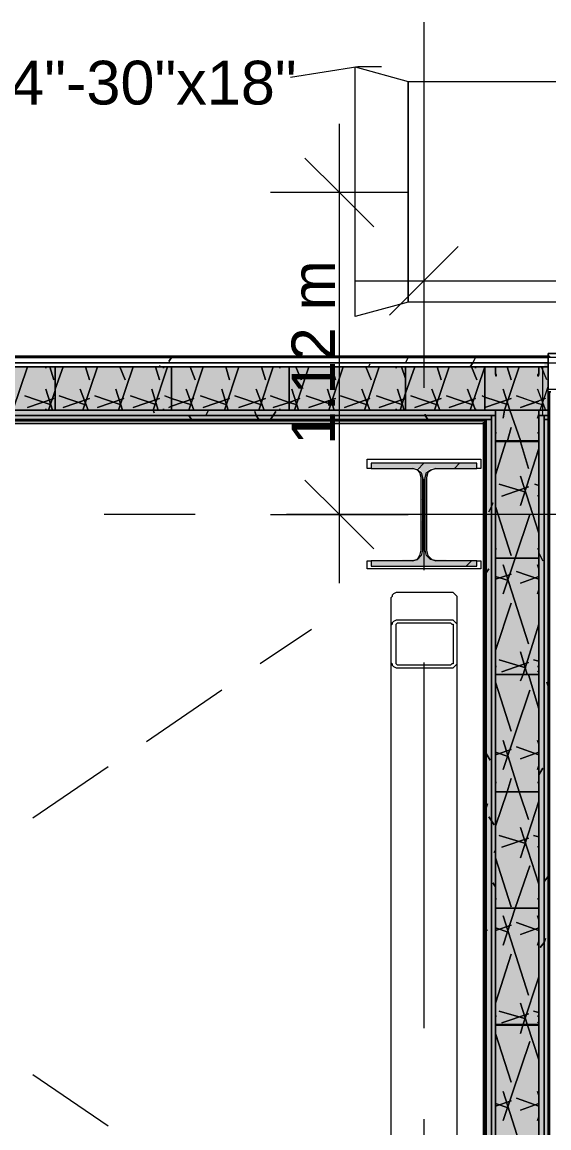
# Model space of a CAD drawing. Header units: metres. Extents: x -2 to 237, y -8 to 52.
# Drawn here: x 14.445 to 16.271, y 30.223 to 34.06 of the extents above; entities that cross this region are included whole.
import ezdxf

# ---------------------------------------------------------------- set-up
doc = ezdxf.new("R2010")
doc.units = ezdxf.units.M
doc.layers.add('HVAC - Ductos', color=5, linetype='Continuous', lineweight=0)
doc.layers.add('PDF2_Text', color=7, linetype='Continuous', lineweight=0)
doc.layers.add('PDF2_Geometry', color=7, linetype='Continuous', lineweight=0, true_color=0xaaaaaa)
doc.layers.add('PDF2_Solid Fills', color=7, linetype='Continuous', lineweight=0, true_color=0xffffff)
doc.styles.add('PDF Helvetica', font='')
doc.styles.get('PDF Helvetica').set_extended_font_data('Helvetica')

msp = doc.modelspace()

# ---------------------------------------------------------------- hatches: boundary and pattern name
at = {"layer": 'PDF2_Solid Fills', "lineweight": 0, "transparency": 33554559}
for points in [[(12.9422, 32.7179), (16.2685, 32.7133), (16.2685, 32.8644), (6.2208, 32.8644), (6.2208, 32.7133), (6.2529, 32.7179), (6.2575, 32.7179), (8.7133, 32.7133), (8.7133, 32.7179), (8.7178, 32.7179), (9.8725, 32.7133), (9.8725, 32.7682), (9.8679, 32.7682), (9.8679, 32.8324), (9.8037, 32.837), (9.8771, 32.837), (9.8771, 32.7133), (12.9376, 32.7179)], [(9.8771, 32.7133), (16.2364, 32.7133), (16.2364, 32.8644), (6.2529, 32.8644), (6.2575, 32.8599), (6.2575, 32.837), (6.3262, 32.837), (6.2621, 32.8324), (6.2575, 32.7637), (6.2529, 32.7179), (9.8725, 32.7133), (9.8725, 32.7682), (9.8679, 32.7682), (9.8679, 32.8324), (9.8037, 32.837), (9.8771, 32.837)], [(15.6546, 32.1726), (16.0211, 32.1726), (16.0211, 32.1909), (15.879, 32.1955), (15.8608, 32.2001), (15.8516, 32.2093), (15.847, 32.2093), (15.847, 32.2276), (15.8424, 32.2276), (15.8424, 32.4842), (15.847, 32.5025), (15.8562, 32.507), (15.8608, 32.5116), (16.0211, 32.5116), (16.0211, 32.53), (15.6546, 32.53), (15.6546, 32.5116), (15.8149, 32.5116), (15.8241, 32.507), (15.8332, 32.4979), (15.8286, 32.2139), (15.8149, 32.2001), (15.8012, 32.1955), (15.6546, 32.1909)]]:
    msp.add_hatch(color=256, dxfattribs=at).paths.add_polyline_path(points)
h = msp.add_hatch(color=256, dxfattribs=at)
h.paths.add_polyline_path([(16.2364, 32.8644), (16.2364, 32.6949), (16.2501, 32.6949), (16.2501, 32.8644)])
h.paths.add_polyline_path([(12.1725, 32.7133), (12.1725, 32.6949), (16.0853, 32.6949), (16.0853, 32.7133)])
h.paths.add_polyline_path([(9.5838, 32.7133), (9.5838, 32.6949), (12.0442, 32.6949), (12.0442, 32.7133)])
h.paths.add_polyline_path([(9.4601, 32.7133), (6.4087, 32.7133), (6.4087, 32.6949), (9.4601, 32.6949)])
h = msp.add_hatch(color=256, dxfattribs=at)
h.paths.add_polyline_path([(16.2547, 32.8782), (16.2547, 32.6812), (16.2685, 32.6812), (16.2685, 32.8782)])
h.paths.add_polyline_path([(12.1725, 32.6949), (12.1725, 32.6812), (16.0715, 32.6812), (16.0715, 32.6949)])
h.paths.add_polyline_path([(9.6022, 32.6949), (9.6022, 32.6812), (12.0304, 32.6812), (12.0304, 32.6949)])
h.paths.add_polyline_path([(9.4601, 32.6949), (6.4224, 32.6949), (6.4224, 32.6812), (9.4601, 32.6812)])
h = msp.add_hatch(color=256, dxfattribs=at)
h.paths.add_polyline_path([(16.0853, 24.3608), (16.0715, 24.3608), (16.0715, 22.9084), (16.0853, 22.9084)])
h.paths.add_polyline_path([(16.0715, 29.7214), (16.0853, 29.7214), (16.0853, 32.6949), (16.0715, 32.6949)])
h.paths.add_polyline_path([(16.0715, 26.6013), (16.0853, 26.6013), (16.0853, 29.5931), (16.0715, 29.5931)])
h = msp.add_hatch(color=256, dxfattribs=at)
h.paths.add_polyline_path([(16.2364, 26.6013), (16.2364, 32.7133), (16.0853, 32.7133), (16.0853, 26.6013)])
h.paths.add_polyline_path([(16.2364, 22.7068), (16.2364, 24.3608), (16.0853, 24.3608), (16.0853, 22.7068)])
h = msp.add_hatch(color=256, dxfattribs=at)
h.paths.add_polyline_path([(16.2364, 26.6013), (16.2364, 32.7133), (16.0853, 32.7133), (16.0853, 26.6013)])
h.paths.add_polyline_path([(16.1081, 23.701), (16.0853, 23.6965), (16.0853, 22.8947), (16.2364, 22.8947), (16.2364, 24.3608), (16.0853, 24.3608), (16.0853, 23.701)])
h = msp.add_hatch(color=256, dxfattribs=at)
h.paths.add_polyline_path([(16.2547, 26.6013), (16.2547, 32.6949), (16.2364, 32.6949), (16.2364, 26.6013)])
h.paths.add_polyline_path([(16.2547, 22.7389), (16.2547, 24.3608), (16.2364, 24.3608), (16.2364, 22.7389)])
h = msp.add_hatch(color=256, dxfattribs=at)
h.paths.add_polyline_path([(16.2547, 26.6013), (16.2547, 32.6949), (16.2364, 32.6949), (16.2364, 26.6013)])
h.paths.add_polyline_path([(16.2547, 22.7389), (16.2547, 24.3608), (16.2364, 24.3608), (16.2364, 22.7389)])
h = msp.add_hatch(color=256, dxfattribs=at)
h.paths.add_polyline_path([(16.0531, 29.7214), (16.0715, 29.7214), (16.0715, 32.6812), (16.0531, 32.6812)])
h.paths.add_polyline_path([(16.0531, 22.9222), (16.0715, 22.9222), (16.0715, 24.3608), (16.0531, 24.3608)])
h.paths.add_polyline_path([(16.0531, 26.6013), (16.0715, 26.6013), (16.0715, 29.5748), (16.0531, 29.5748)])
h = msp.add_hatch(color=256, dxfattribs=at)
h.paths.add_polyline_path([(16.2547, 26.6013), (16.2685, 26.6013), (16.2685, 32.6812), (16.2547, 32.6812)])
h.paths.add_polyline_path([(16.2685, 24.3608), (16.2547, 24.3608), (16.2547, 22.7251), (16.2685, 22.7251)])
h = msp.add_hatch(color=256, dxfattribs=at)
h.paths.add_polyline_path([(16.2547, 26.6013), (16.2685, 26.6013), (16.2685, 32.6812), (16.2547, 32.6812)])
h.paths.add_polyline_path([(16.2685, 24.3608), (16.2547, 24.3608), (16.2547, 22.7251), (16.2685, 22.7251)])

# ---------------------------------------------------------------- linework, layer by layer
at = {"layer": 'HVAC - Ductos', "lineweight": 0}
for points in [[(15.6912, 33.9045), (15.6087, 33.9045), (15.3751, 33.8679)], [(16.4197, 33.089), (15.7828, 33.089), (15.7828, 33.8541), (16.4197, 33.8541)], [(15.5446, 32.1131), (15.5446, 33.7075)], [(15.4254, 33.5884), (15.5446, 33.4692), (15.6637, 33.3501)], [(15.7828, 33.4692), (15.5446, 33.4692), (15.3064, 33.4692)], [(15.8378, 33.4005), (15.8378, 33.1623), (15.8378, 32.924)], [(15.9569, 33.2814), (15.8378, 33.1623), (15.7187, 33.0431)], [(15.5995, 33.1623), (18.1653, 33.1623), (20.7082, 33.1623)], [(15.4254, 32.4704), (15.5446, 32.3513), (15.6637, 32.2321)], [(15.3064, 32.3513), (15.5446, 32.3513), (15.7828, 32.3513)]]:
    msp.add_lwpolyline(points, dxfattribs=at)
msp.add_lwpolyline([(15.5995, 33.9045), (15.7828, 33.8541), (15.7828, 33.089), (15.5995, 33.0386)], close=True, dxfattribs=at)
at = {"layer": 'PDF2_Geometry', "lineweight": 0}
for points in [[(15.8378, 34.0603), (15.8378, 32.7911)], [(15.9524, 29.561), (16.0531, 29.561), (16.0531, 26.6013), (16.2685, 26.6013), (16.2685, 32.6812), (16.2685, 32.8965), (6.2208, 32.8965), (6.2208, 32.6812), (6.2208, 26.6838), (6.4408, 26.6838), (6.4408, 29.5794), (9.4326, 29.5794), (9.6159, 29.5794), (9.6159, 29.9139), (9.4326, 29.9139), (9.4326, 29.7626), (9.2539, 29.7626)], [(6.2208, 32.8965), (16.2685, 32.8965), (6.2208, 32.8965)], [(16.2685, 32.8965), (16.2685, 32.8324), (16.2685, 32.8965), (11.7784, 32.8965), (11.7784, 32.9011), (16.2731, 32.9011), (16.2731, 32.8965), (16.2731, 32.9011), (11.7784, 32.9011), (11.7784, 32.8965)], [(16.2364, 32.8644), (16.0853, 32.8644), (6.2529, 32.8644), (6.2529, 32.7133), (6.2529, 32.6812), (6.2529, 26.6838), (6.2529, 26.6471), (6.2529, 24.3608), (6.2392, 24.3608), (6.2392, 26.6471), (6.2254, 26.6471), (6.2392, 26.6471), (6.2392, 24.3608), (6.2392, 22.9222), (6.2392, 22.7389), (6.2392, 22.7251), (16.0853, 22.7251), (16.0853, 22.7389)], [(6.2529, 26.6838), (6.2392, 26.6838), (6.2392, 26.6471), (6.2392, 26.6838), (6.2392, 32.6812), (6.2392, 32.8644), (6.2392, 32.8782), (16.2501, 32.8782)], [(16.0531, 26.6013), (16.2685, 26.6013), (16.2685, 32.6812), (16.2685, 32.6949), (16.2685, 32.8782), (18.5319, 32.8782)], [(16.2547, 26.6013), (16.2547, 24.5395), (16.2685, 24.5395), (16.2685, 24.3608), (16.2685, 24.5395), (16.2685, 24.3608), (16.2685, 24.5395), (16.2685, 26.6013), (16.2547, 26.6013), (16.2547, 32.6812), (16.2547, 32.6949), (16.2501, 32.6949), (16.2501, 32.7133), (16.2501, 32.8644)], [(16.2685, 32.8828), (16.2685, 32.8415)], [(16.2364, 32.7133), (16.0853, 32.7133), (12.1725, 32.7133), (12.0946, 32.7133)], [(12.1725, 32.6949), (16.0715, 32.6949), (16.0715, 32.6812), (16.0715, 29.7214)], [(16.0853, 29.6435), (16.0853, 29.7214), (16.0853, 32.6812), (16.0853, 32.6949), (16.0853, 32.7133), (16.2364, 32.7133), (16.2364, 32.6949), (16.2364, 32.6812), (16.2364, 26.6013)], [(16.2364, 32.7133), (16.2364, 32.7133)], [(16.0531, 29.7443), (16.0531, 29.7214), (16.0531, 29.7443), (16.0531, 32.6812), (16.0531, 29.7443), (16.0531, 32.6766), (16.0531, 29.7443), (16.0531, 32.6812), (16.0531, 29.7443), (16.0531, 32.6812), (12.1999, 32.6812), (16.0028, 32.6812), (12.1999, 32.6812), (12.1725, 32.6812), (12.1725, 29.7214), (12.1999, 29.7214), (12.9193, 29.7214), (14.0463, 29.7214), (14.0463, 29.7443), (12.9193, 29.7443), (12.9193, 29.561)], [(12.1999, 32.2093), (12.1999, 32.6812), (16.0531, 32.6812), (16.0531, 29.7443), (15.9524, 29.7443)], [(16.0531, 32.6812), (12.1999, 32.6812), (16.0531, 32.6812)], [(12.1999, 32.6766), (16.0531, 32.6766), (12.1999, 32.6766)], [(12.1999, 32.6766), (16.0531, 32.6766), (12.1999, 32.6766)], [(16.0531, 32.6812), (16.0531, 32.6812)], [(16.0531, 32.6812), (16.0531, 29.7443), (16.0531, 32.6812)], [(16.2547, 32.6812), (16.2547, 32.6812)], [(16.2685, 32.6812), (16.2685, 32.6812)], [(16.2685, 32.6812), (16.2685, 32.6812)], [(16.2685, 32.6812), (16.2685, 32.6812)], [(16.2685, 26.6013), (16.2685, 32.6812), (16.2685, 26.6013)], [(16.0898, 32.6354), (16.0898, 32.6354)], [(16.2319, 32.6354), (16.2319, 32.6354)], [(16.0853, 32.6079), (16.0853, 32.6079)], [(16.2364, 32.6079), (16.2364, 32.6079)], [(15.6546, 32.5116), (15.6408, 32.5116), (15.6408, 32.5437), (16.0349, 32.5437), (16.0349, 32.5116), (16.0211, 32.5116)], [(15.7966, 32.1909), (15.8149, 32.1955), (15.8241, 32.2093), (15.8286, 32.2276), (15.8286, 32.4796), (15.8241, 32.4979), (15.8149, 32.507), (15.7966, 32.5116)], [(15.8149, 32.507), (15.8378, 32.53)], [(15.879, 32.5116), (15.8653, 32.507), (15.8516, 32.4979), (15.847, 32.4796), (15.847, 32.2276), (15.8516, 32.2093), (15.8653, 32.1955), (15.879, 32.1909)], [(15.9432, 32.5116), (15.9615, 32.53)], [(15.8378, 32.475), (15.8378, 32.1589)], [(15.8332, 32.4017), (15.8424, 32.4154)], [(15.0452, 32.3513), (14.729, 32.3513)], [(16.6305, 32.3513), (15.3613, 32.3513)], [(16.0898, 32.2321), (16.0898, 32.2321)], [(16.2319, 32.2321), (16.2319, 32.2321)], [(16.0853, 32.2001), (16.0853, 32.2001)], [(16.0853, 32.2001), (16.0853, 32.2001)], [(16.2364, 32.2001), (16.2364, 32.2001)], [(16.2364, 32.2001), (16.2364, 32.2001)], [(16.0211, 32.1909), (16.0349, 32.1909), (16.0349, 32.1635), (15.6408, 32.1635), (15.6408, 32.1909), (15.6546, 32.1909)], [(15.9844, 32.1726), (16.0028, 32.1909)], [(15.9524, 29.7443), (15.9524, 32.0627), (15.9524, 32.0672), (15.9478, 32.0718), (15.9432, 32.0764), (15.9386, 32.081), (15.9295, 32.081), (15.9249, 32.081), (15.7554, 32.081), (15.7462, 32.081), (15.7416, 32.081), (15.7324, 32.0764), (15.7279, 32.0718), (15.7279, 32.0672), (15.7233, 32.0627), (15.7233, 29.7443)], [(15.4484, 31.9526), (15.2697, 31.8336)], [(15.7233, 31.8382), (15.7233, 28.0766), (15.7279, 28.072), (15.7279, 28.0674), (15.7324, 28.0628), (15.7416, 28.0583), (15.7462, 28.0583), (15.7554, 28.0583), (15.9249, 28.0583), (15.9295, 28.0583), (15.9386, 28.0583), (15.9432, 28.0628), (15.9478, 28.0674), (15.9524, 28.072), (15.9524, 28.0766), (15.9524, 31.8382)], [(15.8378, 31.8382), (15.8378, 30.569)], [(16.0898, 31.8244), (16.0898, 31.8244)], [(16.2319, 31.8244), (16.2319, 31.8244)], [(16.0853, 31.7969), (16.0853, 31.7969)], [(16.0853, 31.7969), (16.0853, 31.7969)], [(16.2364, 31.7969), (16.2364, 31.7969)], [(16.2364, 31.7969), (16.2364, 31.7969)], [(15.1368, 31.7419), (14.8756, 31.5633)], [(14.7428, 31.4762), (14.4817, 31.2975)], [(16.0898, 31.4212), (16.0898, 31.4212)], [(16.2319, 31.4212), (16.2319, 31.4212)], [(16.0898, 31.018), (16.0898, 31.018)], [(16.2319, 31.018), (16.2319, 31.018)], [(16.0853, 30.9859), (16.0853, 30.9859)], [(16.0853, 30.9859), (16.0853, 30.9859)], [(16.2364, 30.9859), (16.2364, 30.9859)], [(16.2364, 30.9859), (16.2364, 30.9859)], [(16.0853, 30.5827), (16.0853, 30.5827)], [(16.0898, 30.6103), (16.0898, 30.6103)], [(16.2319, 30.6103), (16.2319, 30.6103)], [(16.2364, 30.5827), (16.2364, 30.5827)], [(14.4817, 30.4087), (14.7428, 30.23)], [(15.8378, 30.2529), (15.8378, 29.9367)]]:
    msp.add_lwpolyline(points, dxfattribs=at)
for points in [[(11.7784, 32.8965), (9.8495, 32.8965), (9.8495, 32.9011), (9.8495, 32.8965), (6.2208, 32.8965), (6.2254, 32.8965), (16.2685, 32.8965)], [(6.2208, 32.8965), (6.2208, 32.8782), (16.2685, 32.8782), (16.2685, 32.8965)], [(16.2685, 32.9011), (16.2685, 32.9103), (16.5296, 32.9103), (16.5296, 32.8965), (16.5296, 32.9103), (16.2685, 32.9103)], [(18.5319, 32.8965), (16.2685, 32.8965), (16.2685, 32.7865), (18.5319, 32.7865)], [(6.2208, 32.8782), (6.2208, 32.8644), (16.0853, 32.8644), (16.2364, 32.8644), (16.2685, 32.8644), (16.2685, 32.8782)], [(6.2208, 32.8644), (6.2208, 32.7133), (16.2685, 32.7133), (16.2685, 32.8644), (16.2364, 32.8644), (16.0853, 32.8644)], [(14.5275, 32.7133), (14.5595, 32.7133), (14.5595, 32.8599), (14.5595, 32.8644), (14.5275, 32.8644), (14.5275, 32.8599), (14.5275, 32.8644), (14.5595, 32.8644), (14.5595, 32.8599), (14.5595, 32.7133), (14.5275, 32.7133), (14.5275, 32.7179)], [(14.9353, 32.7133), (14.9627, 32.7133), (14.9627, 32.8599), (14.9627, 32.8644), (14.9353, 32.8644), (14.9353, 32.8599), (14.9353, 32.8644), (14.9627, 32.8644), (14.9627, 32.8599), (14.9627, 32.7133), (14.9353, 32.7133), (14.9353, 32.7179)], [(15.3384, 32.7133), (15.3659, 32.7133), (15.3705, 32.7133), (15.3705, 32.8599), (15.3705, 32.8644), (15.3659, 32.8644), (15.3384, 32.8644), (15.3384, 32.8599), (15.3384, 32.8644), (15.3659, 32.8644), (15.3705, 32.8644), (15.3705, 32.8599), (15.3705, 32.7133), (15.3659, 32.7133), (15.3384, 32.7133), (15.3384, 32.7179)], [(15.7416, 32.7133), (15.7737, 32.7133), (15.7737, 32.8599), (15.7737, 32.8644), (15.7416, 32.8644), (15.7416, 32.8599), (15.7416, 32.8644), (15.7737, 32.8644), (15.7737, 32.8599), (15.7737, 32.7133), (15.7416, 32.7133), (15.7416, 32.7179)], [(16.0165, 32.7133), (16.0486, 32.7133), (16.0486, 32.8599), (16.0486, 32.8644), (16.0165, 32.8644), (16.0165, 32.8599), (16.0165, 32.8644), (16.0486, 32.8644), (16.0486, 32.8599), (16.0486, 32.7133), (16.0165, 32.7133), (16.0165, 32.7179)], [(16.2364, 32.8324), (16.2364, 32.8644), (16.0853, 32.8644), (16.0853, 32.8324), (16.0898, 32.8324), (16.0898, 32.837), (16.0853, 32.837), (16.0853, 32.8644), (16.2364, 32.8644), (16.2364, 32.837), (16.2319, 32.837), (16.2319, 32.8324)], [(16.2685, 32.8141), (16.2685, 32.8324)], [(16.2685, 32.7774), (16.2685, 32.6812), (16.2685, 32.7774), (16.2685, 27.8658)], [(16.2685, 27.875), (16.2685, 32.7774), (16.2731, 32.7774), (16.2777, 32.7774), (16.2731, 32.7774), (16.2731, 27.8658), (16.2731, 32.7774), (16.2777, 32.7774), (16.2731, 32.7774), (16.2685, 32.7774)], [(16.2685, 32.7774), (16.2685, 32.6812), (16.2685, 32.7774), (16.2685, 27.8658)], [(16.0853, 32.6949), (16.0853, 32.7133), (12.1725, 32.7133), (12.1725, 32.6949)], [(16.0715, 32.6812), (16.0715, 32.6949), (12.1725, 32.6949), (12.1725, 32.6812)], [(16.0715, 29.7214), (16.0853, 29.7214), (16.0853, 32.6949), (16.0715, 32.6949)], [(16.0853, 26.6013), (16.2364, 26.6013), (16.2364, 32.7133), (16.0853, 32.7133)], [(16.2685, 32.6949), (16.2685, 32.7133), (16.2364, 32.7133), (16.2364, 32.6949)], [(16.2364, 26.6013), (16.2547, 26.6013), (16.2547, 32.6949), (16.2364, 32.6949)], [(16.2685, 32.6812), (16.2685, 32.6949), (16.2547, 32.6949), (16.2547, 32.6812)], [(12.1999, 32.6766), (16.0531, 32.6766)], [(16.044, 32.6674), (16.044, 29.7443), (16.044, 32.672), (16.044, 29.7443), (16.044, 32.6674), (12.1999, 32.6674), (16.044, 32.6674), (12.1999, 32.6674)], [(16.0486, 29.7443), (16.0486, 32.6812)], [(16.0531, 29.7214), (16.0715, 29.7214), (16.0715, 32.6812), (16.0531, 32.6812)], [(16.2547, 26.6013), (16.2685, 26.6013), (16.2685, 32.6812), (16.2547, 32.6812)], [(16.2364, 32.6079), (16.2364, 32.6033), (16.0853, 32.6033), (16.0853, 32.6079), (16.0853, 32.6354), (16.0898, 32.6354), (16.0853, 32.6354), (16.0853, 32.6079), (16.2364, 32.6079), (16.2364, 32.6354)], [(16.2319, 32.6354), (16.2364, 32.6354)], [(16.0211, 32.53), (15.6546, 32.53), (15.6546, 32.5116), (15.8012, 32.5116), (15.8149, 32.507), (15.8286, 32.4979), (15.8332, 32.4796), (15.8332, 32.2276), (15.8286, 32.2093), (15.8149, 32.1955), (15.8012, 32.1909), (15.6546, 32.1909), (15.6546, 32.1726), (16.0211, 32.1726), (16.0211, 32.1909), (15.879, 32.1909), (15.8608, 32.1955), (15.847, 32.2093), (15.8424, 32.2276), (15.8424, 32.4796), (15.847, 32.4979), (15.8608, 32.507), (15.879, 32.5116), (16.0211, 32.5116)], [(16.2364, 32.2001), (16.0853, 32.2001), (16.0853, 32.2321), (16.0898, 32.2321), (16.0853, 32.2321), (16.0853, 32.2001), (16.2364, 32.2001), (16.2364, 32.2321)], [(16.2319, 32.2321), (16.2364, 32.2321)], [(15.7233, 31.8382), (15.7279, 31.8336), (15.7279, 31.829), (15.7324, 31.8244), (15.7416, 31.8198), (15.7462, 31.8198), (15.7554, 31.8198), (15.9249, 31.8198), (15.9295, 31.8198), (15.9386, 31.8198), (15.9432, 31.8244), (15.9478, 31.829), (15.9524, 31.8336), (15.9524, 31.8382), (15.9524, 31.9664), (15.9524, 31.971), (15.9478, 31.9756), (15.9432, 31.9802), (15.9386, 31.9848), (15.9295, 31.9848), (15.9249, 31.9848), (15.7554, 31.9848), (15.7462, 31.9848), (15.7416, 31.9848), (15.7324, 31.9802), (15.7279, 31.9756), (15.7279, 31.971), (15.7233, 31.9664)], [(15.9249, 31.829), (15.7554, 31.829), (15.7508, 31.829), (15.7462, 31.829), (15.7416, 31.8336), (15.7416, 31.8382), (15.7416, 31.9664), (15.7416, 31.971), (15.7462, 31.9756), (15.7508, 31.9756), (15.7554, 31.9756), (15.9249, 31.9756), (15.9295, 31.9756), (15.934, 31.971), (15.9386, 31.971), (15.9386, 31.9664), (15.9386, 31.8382), (15.9386, 31.8336), (15.934, 31.8336), (15.9295, 31.829)], [(16.2364, 31.7969), (16.0853, 31.7969), (16.0853, 31.8244), (16.0898, 31.8244), (16.0853, 31.8244), (16.0853, 31.7969), (16.2364, 31.7969), (16.2364, 31.8244)], [(16.2319, 31.8244), (16.2364, 31.8244)], [(16.2364, 31.3937), (16.2364, 31.3892), (16.0853, 31.3892), (16.0853, 31.3937), (16.0853, 31.4212), (16.0898, 31.4212), (16.0853, 31.4212), (16.0853, 31.3937), (16.0853, 31.3892), (16.2364, 31.3892), (16.2364, 31.3937), (16.2364, 31.4212)], [(16.2319, 31.4212), (16.2364, 31.4212)], [(16.2364, 30.9859), (16.0853, 30.9859), (16.0853, 31.018), (16.0898, 31.018), (16.0853, 31.018), (16.0853, 30.9859), (16.2364, 30.9859), (16.2364, 31.018)], [(16.2319, 31.018), (16.2364, 31.018)], [(16.2364, 30.5827), (16.2364, 30.5781), (16.0853, 30.5781), (16.0853, 30.5827), (16.0853, 30.6103), (16.0898, 30.6103), (16.0853, 30.6103), (16.0853, 30.5827), (16.2364, 30.5827), (16.2364, 30.6103)], [(16.2319, 30.6103), (16.2364, 30.6103)]]:
    msp.add_lwpolyline(points, close=True, dxfattribs=at)
at = {"layer": 'PDF2_Geometry', "color": 254, "lineweight": 0, "true_color": 0xeaeaea}
for points in [[(14.9535, 32.8828), (14.9627, 32.8965)], [(15.7737, 32.8782), (15.7828, 32.8965)], [(15.9982, 32.8644), (16.0073, 32.8782), (16.0165, 32.8965), (16.0073, 32.8782)], [(14.9215, 32.869), (14.9261, 32.8644)], [(15.6454, 32.8644), (15.65, 32.8736)], [(14.8986, 32.7133), (14.9031, 32.7041)], [(15.0223, 32.6949), (15.0315, 32.6812)], [(15.0818, 32.6949), (15.091, 32.7133), (15.0818, 32.6949), (15.0773, 32.6949)], [(15.2514, 32.7087), (15.256, 32.6949), (15.2651, 32.6812), (15.256, 32.6949)], [(15.3155, 32.6949), (15.3246, 32.7087), (15.3155, 32.6949), (15.3064, 32.6812)], [(15.8424, 32.6995), (15.8424, 32.6949), (15.8516, 32.6812), (15.8424, 32.6949)], [(16.0715, 32.3788), (16.0761, 32.3925), (16.0715, 32.3788), (16.0623, 32.3604)], [(16.2364, 32.2184), (16.2501, 32.1909)], [(16.0531, 32.1497), (16.0623, 32.1635)], [(16.2639, 31.7694), (16.2685, 31.7557)], [(16.0531, 31.522), (16.0669, 31.4991)], [(16.2364, 31.4487), (16.2501, 31.4716)], [(16.0531, 31.3342), (16.0577, 31.3479)], [(16.0715, 31.2884), (16.0807, 31.2746), (16.0715, 31.2884), (16.0623, 31.3021)], [(16.0807, 31.1784), (16.0853, 31.1876)], [(16.2547, 31.0776), (16.2685, 31.0959)], [(16.0761, 31.073), (16.0853, 31.0593)], [(16.0531, 30.9127), (16.0577, 30.9081)], [(16.241, 30.8485), (16.2547, 30.8668), (16.2593, 30.8806), (16.2547, 30.8668)]]:
    msp.add_lwpolyline(points, close=True, dxfattribs=at)
at = {"layer": 'PDF2_Geometry', "color": 254, "lineweight": 0, "true_color": 0xd2d2d2}
for points in [[(14.4633, 32.8644), (14.4129, 32.7133)], [(14.5412, 32.8644), (14.555, 32.8186)], [(14.587, 32.8644), (14.5595, 32.7865)], [(14.7062, 32.8644), (14.6558, 32.7133)], [(14.6649, 32.8644), (14.6786, 32.8186)], [(14.8299, 32.8644), (14.7794, 32.7133)], [(14.784, 32.8644), (14.8024, 32.8186)], [(14.949, 32.8644), (14.8986, 32.7133)], [(14.9077, 32.8644), (14.9215, 32.8186)], [(15.0727, 32.8644), (15.0223, 32.7133)], [(15.0269, 32.8644), (15.0452, 32.8186)], [(15.1964, 32.8644), (15.1459, 32.7133)], [(15.1505, 32.8644), (15.1643, 32.8186)], [(15.3155, 32.8644), (15.2651, 32.7133)], [(15.2742, 32.8644), (15.288, 32.8186)], [(15.4392, 32.8644), (15.3888, 32.7133)], [(15.3934, 32.8644), (15.4117, 32.8186)], [(15.5583, 32.8644), (15.5079, 32.7133)], [(15.5171, 32.8644), (15.5309, 32.8186)], [(15.682, 32.8644), (15.6317, 32.7133)], [(15.6362, 32.8644), (15.6546, 32.8186)], [(15.8058, 32.8644), (15.7737, 32.7728), (15.7554, 32.7133), (15.7737, 32.7728)], [(15.76, 32.8644), (15.7737, 32.8232), (15.7737, 32.8186), (15.7737, 32.8232)], [(15.9249, 32.8644), (15.8744, 32.7133)], [(15.8836, 32.8644), (15.8974, 32.8186)], [(16.0486, 32.8644), (15.9982, 32.7133)], [(16.0028, 32.8644), (16.0211, 32.8186)], [(16.1677, 32.8644), (16.1173, 32.7133)], [(16.1265, 32.8644), (16.1402, 32.8186)], [(14.5275, 32.7865), (14.5504, 32.7133)], [(14.5595, 32.7819), (14.5366, 32.7133)], [(14.6466, 32.7865), (14.6741, 32.7133)], [(14.7702, 32.7865), (14.7932, 32.7133)], [(14.894, 32.7865), (14.9169, 32.7133)], [(15.0131, 32.7865), (15.0406, 32.7133)], [(15.1368, 32.7865), (15.1597, 32.7133)], [(15.256, 32.7865), (15.2834, 32.7133)], [(15.3797, 32.7865), (15.4026, 32.7133)], [(15.5033, 32.7865), (15.5263, 32.7133)], [(15.6225, 32.7865), (15.65, 32.7133)], [(15.7462, 32.7865), (15.7691, 32.7133)], [(15.8653, 32.7865), (15.8928, 32.7133)], [(15.989, 32.7865), (16.0165, 32.7133)], [(16.1127, 32.7865), (16.1357, 32.7133)], [(14.4541, 32.7637), (14.5458, 32.7316)], [(14.555, 32.7545), (14.4633, 32.7224)], [(14.5733, 32.7637), (14.6649, 32.7316)], [(14.6786, 32.7545), (14.587, 32.7224)], [(14.697, 32.7637), (14.7886, 32.7316)], [(14.7978, 32.7545), (14.7062, 32.7224)], [(14.8207, 32.7637), (14.9123, 32.7316)], [(14.9215, 32.7545), (14.8299, 32.7224)], [(14.9398, 32.7637), (14.9627, 32.7545), (15.0315, 32.7316), (14.9627, 32.7545)], [(15.0406, 32.7545), (14.9627, 32.727), (14.9535, 32.7224), (14.9627, 32.727)], [(15.0635, 32.7637), (15.1551, 32.7316)], [(15.1643, 32.7545), (15.0727, 32.7224)], [(15.1826, 32.7637), (15.2742, 32.7316)], [(15.288, 32.7545), (15.1964, 32.7224)], [(15.3064, 32.7637), (15.3705, 32.7407), (15.398, 32.7316), (15.3705, 32.7407)], [(15.4071, 32.7545), (15.3705, 32.7407), (15.3155, 32.7224), (15.3705, 32.7407)], [(15.43, 32.7637), (15.5217, 32.7316)], [(15.5309, 32.7545), (15.4392, 32.7224)], [(15.5491, 32.7637), (15.6408, 32.7316)], [(15.65, 32.7545), (15.5629, 32.7224)], [(15.6729, 32.7637), (15.7645, 32.7316)], [(15.7737, 32.7545), (15.682, 32.7224)], [(15.792, 32.7637), (15.8836, 32.7316)], [(15.8974, 32.7545), (15.8058, 32.7224)], [(15.9157, 32.7637), (16.0073, 32.7316)], [(16.0165, 32.7545), (15.9249, 32.7224)], [(16.0394, 32.7637), (16.0486, 32.7591), (16.1311, 32.7316), (16.0486, 32.7591)], [(16.1402, 32.7545), (16.0486, 32.7224)]]:
    msp.add_lwpolyline(points, close=True, dxfattribs=at)
for points in [[(15.7737, 32.8461), (15.7737, 32.8461)], [(16.1723, 32.8644), (16.1769, 32.8644)], [(16.2639, 32.8186), (16.2455, 32.8644)], [(16.2364, 32.7774), (16.2319, 32.7865), (16.2593, 32.7133)], [(16.241, 32.7133), (16.2685, 32.7957)], [(14.5595, 32.7591), (14.5595, 32.7591)], [(16.0486, 32.7407), (16.0486, 32.7407)], [(16.2364, 32.7361), (16.1585, 32.7637), (16.2501, 32.7316)], [(16.2593, 32.7545), (16.1723, 32.7224), (16.2364, 32.7453)], [(16.0211, 32.7133), (16.0211, 32.7133)], [(16.1357, 32.2001), (16.1357, 32.2001)], [(16.1081, 31.7969), (16.1081, 31.7969)], [(16.2319, 31.7969), (16.2319, 31.7969)], [(16.2364, 31.8015), (16.2364, 31.8015)], [(16.2089, 31.3892), (16.2089, 31.3892)], [(16.2364, 31.4212), (16.2364, 31.4212)]]:
    msp.add_lwpolyline(points, dxfattribs=at)
at = {"layer": 'PDF2_Geometry', "color": 254, "lineweight": 0, "true_color": 0xdddddd}
for points in [[(16.1173, 32.7133), (16.1127, 32.6857)], [(16.1357, 32.7133), (16.1723, 32.6079)], [(16.2364, 32.6995), (16.2319, 32.6857)], [(16.1402, 32.6537), (16.1265, 32.6033)], [(16.1219, 32.6033), (16.0853, 32.4888)], [(16.1723, 32.6033), (16.1998, 32.5116)], [(16.2364, 32.5804), (16.1723, 32.3834)], [(16.1723, 32.4842), (16.2364, 32.2872)], [(16.099, 32.4567), (16.1906, 32.4292)], [(16.1998, 32.4475), (16.1081, 32.4154)], [(16.2227, 32.4567), (16.2364, 32.4521)], [(16.2364, 32.42), (16.2319, 32.4154)], [(16.0853, 32.3788), (16.1402, 32.2093)], [(16.2044, 32.3513), (16.1539, 32.2001), (16.1127, 32.0764), (16.1539, 32.2001)], [(16.1127, 32.1772), (16.1998, 31.9023)], [(16.2319, 32.1772), (16.2364, 32.1635)], [(16.1402, 32.1451), (16.0853, 32.1268)], [(16.0853, 32.1359), (16.1311, 32.1222)], [(16.1585, 32.1543), (16.2364, 32.1268)], [(16.2364, 32.1359), (16.1723, 32.1131)], [(16.2364, 32.0901), (16.2319, 32.0764)], [(16.1402, 32.0443), (16.0853, 31.8794)], [(16.2364, 31.971), (16.1815, 31.7969), (16.1723, 31.774), (16.1815, 31.7969)], [(16.1723, 31.8748), (16.1952, 31.7969)], [(16.099, 31.8473), (16.1906, 31.8198)], [(16.1998, 31.8382), (16.1081, 31.8061)], [(16.2181, 31.8473), (16.2364, 31.8427)], [(16.2364, 31.8106), (16.2319, 31.8061)], [(16.1998, 31.7969), (16.2364, 31.6777)], [(16.0853, 31.7694), (16.1402, 31.5999)], [(16.2044, 31.7419), (16.1127, 31.467)], [(16.1127, 31.5678), (16.1677, 31.3892), (16.1998, 31.2929), (16.1677, 31.3892)], [(16.1585, 31.5449), (16.2364, 31.5174)], [(16.2319, 31.5678), (16.2364, 31.5541)], [(16.1402, 31.5357), (16.0853, 31.5174)], [(16.0853, 31.5266), (16.1265, 31.5129)], [(16.2364, 31.5266), (16.1723, 31.5037)], [(16.2364, 31.4808), (16.2319, 31.467)], [(16.1402, 31.435), (16.1265, 31.3892), (16.0853, 31.27), (16.1265, 31.3892)], [(16.2364, 31.3571), (16.1723, 31.1601)], [(16.099, 31.238), (16.1906, 31.2104)], [(16.1723, 31.2654), (16.2364, 31.0684)], [(16.2181, 31.238), (16.2364, 31.2334)], [(16.1998, 31.2288), (16.1081, 31.1967)], [(16.2364, 31.2013), (16.2319, 31.1967)], [(16.0853, 31.1601), (16.1402, 30.9905)], [(16.2044, 31.1325), (16.1539, 30.9859), (16.1127, 30.8576), (16.1539, 30.9859)], [(16.1127, 30.9585), (16.1998, 30.6836)], [(16.1585, 30.9355), (16.2364, 30.9081)], [(16.2319, 30.9585), (16.2364, 30.9447)], [(16.1402, 30.9264), (16.0853, 30.9081)], [(16.0853, 30.9172), (16.1265, 30.9035)], [(16.2364, 30.9172), (16.1723, 30.8943)], [(16.2364, 30.8714), (16.2319, 30.8576)], [(16.1402, 30.8256), (16.0853, 30.6561)], [(16.2364, 30.7477), (16.1815, 30.5827), (16.1723, 30.5507), (16.1815, 30.5827)], [(16.099, 30.6286), (16.1906, 30.6011)], [(16.1723, 30.6561), (16.1952, 30.5827), (16.2364, 30.4591), (16.1952, 30.5827)], [(16.2181, 30.6286), (16.2364, 30.624)], [(16.1998, 30.6194), (16.1081, 30.5873)], [(16.2364, 30.5919), (16.2319, 30.5873)], [(16.0853, 30.5507), (16.1402, 30.3812)], [(16.2044, 30.5232), (16.1127, 30.2483)], [(16.1402, 30.317), (16.0853, 30.2987)], [(16.1127, 30.3491), (16.1677, 30.175), (16.1998, 30.0742), (16.1677, 30.175)], [(16.1585, 30.3262), (16.2364, 30.2987)], [(16.2319, 30.3491), (16.2364, 30.3353)], [(16.0853, 30.3078), (16.1265, 30.2941)], [(16.2364, 30.3078), (16.1723, 30.285)], [(16.2364, 30.262), (16.2319, 30.2483)]]:
    msp.add_lwpolyline(points, close=True, dxfattribs=at)
at = {"layer": 'PDF2_Geometry', "color": 254, "lineweight": 0, "true_color": 0xeaeaea}
for points in [[(16.0853, 32.2321), (16.0853, 32.2321)], [(16.0853, 32.2321), (16.0853, 32.2321)], [(16.0853, 32.0306), (16.0853, 32.0306)], [(16.0853, 32.0306), (16.0853, 32.0306)], [(16.0853, 31.9985), (16.0853, 31.9985)], [(16.0853, 31.9985), (16.0853, 31.9985)], [(16.0853, 31.7236), (16.0853, 31.7236)], [(16.0853, 31.7236), (16.0853, 31.7236)], [(16.0853, 31.1143), (16.0853, 31.1143)], [(16.0853, 31.1143), (16.0853, 31.1143)], [(16.0853, 30.9127), (16.0853, 30.9127)], [(16.0853, 30.9127), (16.0853, 30.9127)], [(16.0853, 30.6103), (16.0853, 30.6103)], [(16.0853, 30.6103), (16.0853, 30.6103)]]:
    msp.add_lwpolyline(points, dxfattribs=at)

# ---------------------------------------------------------------- texts
at = {"layer": 'PDF2_Text', "lineweight": 0, "insert": (13.8683, 33.8492), "char_height": 0.151898, "attachment_point": 4, "style": 'PDF Helvetica'}
msp.add_mtext('34"x24"-30"x18"', dxfattribs=at)
at = {"layer": 'PDF2_Text', "lineweight": 0, "insert": (15.4539, 32.5933), "char_height": 0.15002, "attachment_point": 4, "rotation": 90, "style": 'PDF Helvetica'}
msp.add_mtext('1.12 m', dxfattribs=at)

doc.saveas('drawing.dxf')
